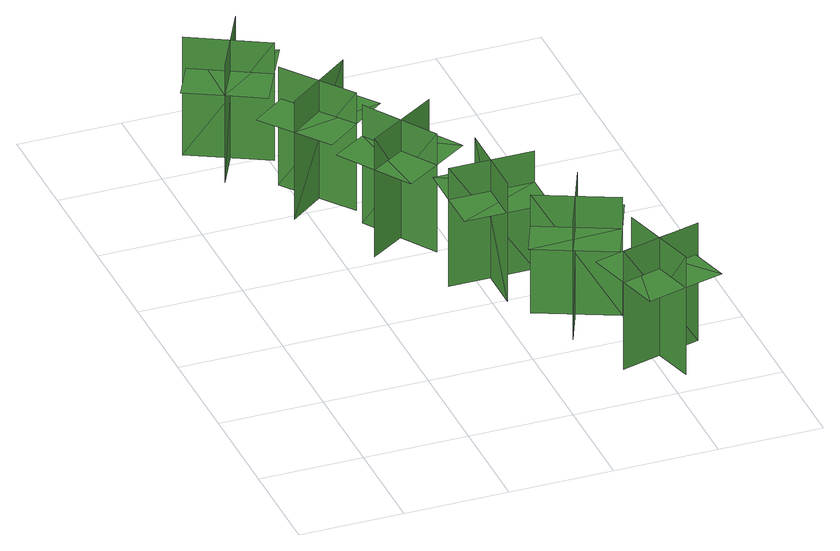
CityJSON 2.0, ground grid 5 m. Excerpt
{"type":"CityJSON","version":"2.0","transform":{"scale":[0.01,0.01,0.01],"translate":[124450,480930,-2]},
"CityObjects":{
"tree1":{"type":"SolitaryVegetationObject","geometry":[{"type":"MultiSurface","lod":"1","boundaries":[[[0,1,2]],[[0,2,3]],[[4,5,6]],[[4,6,7]],[[8,9,10]],[[8,10,11]],[[8,11,12]],[[8,12,13]]]}]},
"tree2":{"type":"SolitaryVegetationObject","geometry":[{"type":"MultiSurface","lod":"1","boundaries":[[[14,15,16]],[[14,16,17]],[[18,19,20]],[[18,20,21]],[[22,23,24]],[[22,24,25]],[[22,25,26]],[[22,26,27]]]}]},
"tree3":{"type":"SolitaryVegetationObject","geometry":[{"type":"MultiSurface","lod":"1","boundaries":[[[28,29,30]],[[28,30,31]],[[32,33,34]],[[32,34,35]],[[36,37,38]],[[36,38,39]],[[36,39,40]],[[36,40,41]]]}]},
"tree4":{"type":"SolitaryVegetationObject","geometry":[{"type":"MultiSurface","lod":"1","boundaries":[[[42,43,44]],[[42,44,45]],[[46,47,48]],[[46,48,49]],[[50,51,52]],[[50,52,53]],[[50,53,54]],[[50,54,55]]]}]},
"tree5":{"type":"SolitaryVegetationObject","geometry":[{"type":"MultiSurface","lod":"1","boundaries":[[[56,57,58]],[[56,58,59]],[[60,61,62]],[[60,62,63]],[[64,65,66]],[[64,66,67]],[[64,67,68]],[[64,68,69]]]}]},
"tree6":{"type":"SolitaryVegetationObject","geometry":[{"type":"MultiSurface","lod":"1","boundaries":[[[70,71,72]],[[70,72,73]],[[74,75,76]],[[74,76,77]],[[78,79,80]],[[78,80,81]],[[78,81,82]],[[78,82,83]]]}]}
},
"vertices":[
[150,2636,33],[513,2445,33],[513,2445,651],[150,2636,651],[241,2351,33],[431,2713,33],[431,2713,651],[241,2351,651],[241,2351,490],[415,2259,490],[606,2622,490],[431,2713,490],[257,2805,490],[66,2443,490],
[458,2247,34],[705,1921,34],[705,1921,653],[458,2247,653],[419,1951,34],[746,2198,34],[746,2198,653],[419,1951,653],[419,1951,491],[538,1794,491],[864,2041,491],[746,2198,491],[627,2355,491],[300,2108,491],
[987,1760,30],[643,1537,30],[643,1537,649],[987,1760,649],[695,1821,30],[917,1477,30],[917,1477,649],[695,1821,649],[695,1821,487],[529,1714,487],[752,1370,487],[917,1477,487],[1083,1584,487],[860,1928,487],
[1063,981,26],[1064,1390,26],[1064,1390,645],[1063,981,645],[1273,1193,26],[864,1194,26],[864,1194,645],[1273,1193,645],[1273,1193,483],[1274,1390,483],[864,1391,483],[864,1194,483],[863,997,483],[1273,996,483],
[1222,585,23],[1388,960,23],[1388,960,642],[1222,585,642],[1500,694,23],[1126,860,23],[1126,860,642],[1500,694,642],[1500,694,480],[1580,874,480],[1205,1041,480],[1126,860,480],[1046,680,480],[1420,514,480],
[1742,383,19],[1346,277,19],[1346,277,637],[1742,383,637],[1482,531,19],[1588,135,19],[1588,135,637],[1482,531,637],[1482,531,476],[1292,480,476],[1398,85,476],[1588,135,476],[1779,186,476],[1673,582,476]
]}
